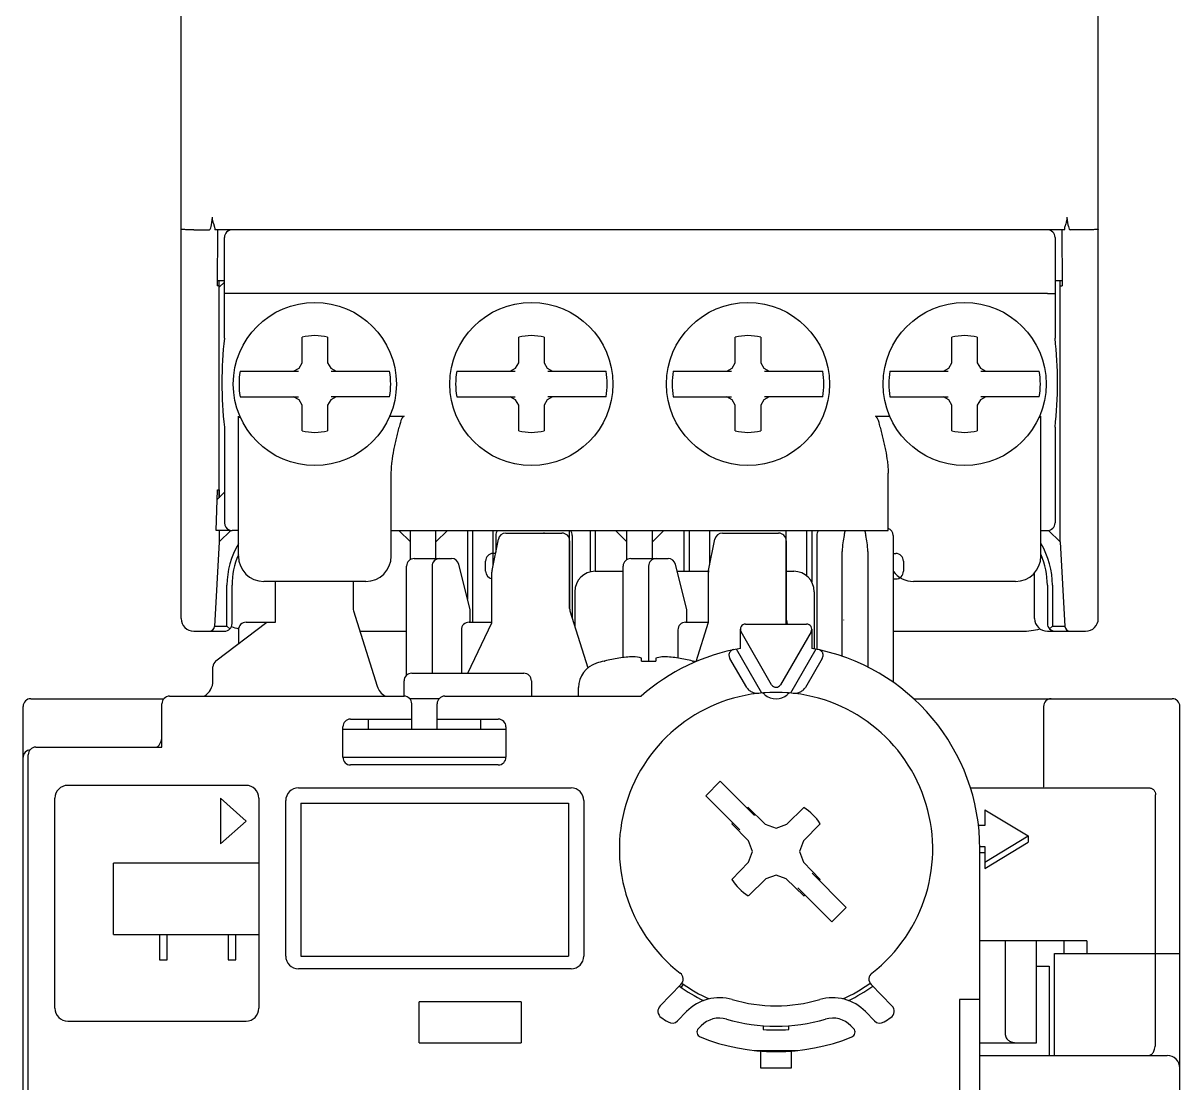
# Model space of a CAD drawing. Header units: millimetres. Extents: x 0 to 19090, y 0 to 12100.
# Drawn here: x 17000.49 to 17045.89, y 10443.65 to 10485.24 of the extents above; entities that cross this region are included whole.
import ezdxf

# ---------------------------------------------------------------- set-up
doc = ezdxf.new("R2010")
doc.units = ezdxf.units.MM
doc.header["$MEASUREMENT"] = 0

msp = doc.modelspace()

# ---------------------------------------------------------------- linework, layer by layer
at = {"color": 7, "linetype": 'Continuous'}
for p, q in [((17006.692, 10461.875), (17006.692, 10527.875)), ((17042.692, 10461.875), (17042.692, 10523.772)), ((17007.192, 10477.125), (17007.803, 10477.125)), ((17041.364, 10477.125), (17008.021, 10477.125)), ((17008.12, 10477.125), (17008.109, 10474.925)), ((17041.264, 10477.125), (17041.275, 10474.925)), ((17042.192, 10477.125), (17041.581, 10477.125)), ((17008.392, 10472.875), (17008.392, 10476.825)), ((17040.992, 10476.825), (17040.992, 10472.875)), ((17008.192, 10474.925), (17008.109, 10474.925)), ((17008.392, 10475.125), (17008.11, 10475.125)), ((17008.192, 10466.625), (17008.192, 10475.125)), ((17008.392, 10475.075), (17008.192, 10474.875)), ((17041.274, 10475.125), (17040.992, 10475.125)), ((17041.192, 10464.875), (17041.192, 10475.125)), ((17041.192, 10474.925), (17041.275, 10474.925)), ((17040.692, 10474.625), (17008.692, 10474.625)), ((17011.442, 10471.908), (17011.442, 10472.908)), ((17012.442, 10472.908), (17012.442, 10471.908)), ((17019.942, 10471.908), (17019.942, 10472.908)), ((17020.942, 10472.908), (17020.942, 10471.908)), ((17028.442, 10471.908), (17028.442, 10472.908)), ((17029.442, 10472.908), (17029.442, 10471.908)), ((17036.942, 10471.908), (17036.942, 10472.908)), ((17037.942, 10472.908), (17037.942, 10471.908)), ((17009.009, 10471.575), (17011.299, 10471.575)), ((17011.109, 10471.575), (17011.32, 10471.697)), ((17011.32, 10471.697), (17011.442, 10471.908)), ((17012.442, 10471.908), (17012.564, 10471.697)), ((17012.564, 10471.697), (17012.775, 10471.575)), ((17012.586, 10471.575), (17014.876, 10471.575)), ((17017.509, 10471.575), (17019.799, 10471.575)), ((17019.609, 10471.575), (17019.82, 10471.697)), ((17019.82, 10471.697), (17019.942, 10471.908)), ((17020.942, 10471.908), (17021.064, 10471.697)), ((17021.064, 10471.697), (17021.275, 10471.575)), ((17021.086, 10471.575), (17023.376, 10471.575)), ((17026.009, 10471.575), (17028.299, 10471.575)), ((17028.109, 10471.575), (17028.32, 10471.697)), ((17028.32, 10471.697), (17028.442, 10471.908)), ((17029.442, 10471.908), (17029.564, 10471.697)), ((17029.564, 10471.697), (17029.775, 10471.575)), ((17029.586, 10471.575), (17031.876, 10471.575)), ((17034.509, 10471.575), (17036.799, 10471.575)), ((17036.609, 10471.575), (17036.82, 10471.697)), ((17036.82, 10471.697), (17036.942, 10471.908)), ((17037.942, 10471.908), (17038.064, 10471.697)), ((17038.064, 10471.697), (17038.275, 10471.575)), ((17038.086, 10471.575), (17040.376, 10471.575)), ((17009.009, 10470.575), (17011.299, 10470.575)), ((17011.32, 10470.453), (17011.109, 10470.575)), ((17011.442, 10470.242), (17011.32, 10470.453)), ((17011.442, 10469.242), (17011.442, 10470.242)), ((17012.564, 10470.453), (17012.442, 10470.242)), ((17012.442, 10470.242), (17012.442, 10469.242)), ((17012.775, 10470.575), (17012.564, 10470.453)), ((17014.876, 10470.575), (17012.586, 10470.575)), ((17017.509, 10470.575), (17019.799, 10470.575)), ((17019.82, 10470.453), (17019.609, 10470.575)), ((17019.942, 10470.242), (17019.82, 10470.453)), ((17019.942, 10469.242), (17019.942, 10470.242)), ((17021.064, 10470.453), (17020.942, 10470.242)), ((17020.942, 10470.242), (17020.942, 10469.242)), ((17021.275, 10470.575), (17021.064, 10470.453)), ((17023.376, 10470.575), (17021.086, 10470.575)), ((17026.009, 10470.575), (17028.299, 10470.575)), ((17028.32, 10470.453), (17028.109, 10470.575)), ((17028.442, 10470.242), (17028.32, 10470.453)), ((17028.442, 10469.242), (17028.442, 10470.242)), ((17029.564, 10470.453), (17029.442, 10470.242)), ((17029.442, 10470.242), (17029.442, 10469.242)), ((17029.775, 10470.575), (17029.564, 10470.453)), ((17031.876, 10470.575), (17029.586, 10470.575)), ((17034.509, 10470.575), (17036.799, 10470.575)), ((17036.82, 10470.453), (17036.609, 10470.575)), ((17036.942, 10470.242), (17036.82, 10470.453)), ((17036.942, 10469.242), (17036.942, 10470.242)), ((17038.064, 10470.453), (17037.942, 10470.242)), ((17037.942, 10470.242), (17037.942, 10469.242)), ((17038.275, 10470.575), (17038.064, 10470.453)), ((17040.376, 10470.575), (17038.086, 10470.575)), ((17008.942, 10464.325), (17008.942, 10469.808)), ((17009.026, 10469.758), (17008.942, 10469.758)), ((17014.859, 10469.808), (17015.442, 10469.808)), ((17033.942, 10469.808), (17034.526, 10469.808)), ((17040.442, 10469.758), (17040.359, 10469.758)), ((17040.442, 10464.325), (17040.442, 10469.808)), ((17008.392, 10469.375), (17008.392, 10465.625)), ((17040.992, 10469.375), (17040.992, 10465.625)), ((17014.942, 10464.325), (17014.942, 10467.571)), ((17034.442, 10465.325), (17034.442, 10467.571)), ((17008.063, 10465.325), (17008.12, 10466.925)), ((17008.392, 10466.825), (17008.107, 10466.539)), ((17008.12, 10466.925), (17008.192, 10466.925)), ((17008.192, 10466.925), (17008.18, 10466.613)), ((17008.58, 10465.325), (17008.063, 10465.325)), ((17008.192, 10465.325), (17008.192, 10464.875)), ((17008.192, 10464.875), (17008.642, 10465.325)), ((17008.942, 10465.325), (17008.692, 10465.325)), ((17014.942, 10465.325), (17034.442, 10465.325)), ((17015.242, 10465.325), (17015.692, 10464.875)), ((17015.692, 10464.185), (17015.692, 10465.325)), ((17016.692, 10464.225), (17016.692, 10465.325)), ((17016.692, 10464.875), (17017.142, 10465.325)), ((17017.942, 10462.625), (17017.942, 10465.325)), ((17018.142, 10461.725), (17018.142, 10465.325)), ((17018.942, 10463.975), (17018.942, 10465.325)), ((17019.438, 10465.225), (17021.642, 10465.225)), ((17021.942, 10462.265), (17021.942, 10465.325)), ((17022.742, 10465.325), (17022.742, 10463.7)), ((17022.942, 10465.325), (17022.942, 10463.725)), ((17023.742, 10465.325), (17024.192, 10464.875)), ((17024.192, 10464.185), (17024.192, 10465.325)), ((17025.192, 10464.225), (17025.192, 10465.325)), ((17025.192, 10464.875), (17025.642, 10465.325)), ((17026.442, 10463.725), (17026.442, 10465.325)), ((17026.642, 10463.725), (17026.642, 10465.325)), ((17027.442, 10463.975), (17027.442, 10465.325)), ((17027.938, 10465.225), (17030.142, 10465.225)), ((17030.442, 10461.653), (17030.442, 10465.325)), ((17031.242, 10465.325), (17031.242, 10463.549)), ((17031.442, 10465.325), (17031.442, 10463.312)), ((17040.442, 10465.325), (17040.692, 10465.325)), ((17040.738, 10465.329), (17041.192, 10464.875)), ((17008.192, 10464.875), (17008.003, 10461.564)), ((17018.898, 10463.754), (17019.144, 10464.984)), ((17019.042, 10465.125), (17019.042, 10464.475)), ((17021.942, 10464.925), (17021.942, 10462.265)), ((17022.042, 10465.125), (17022.042, 10461.901)), ((17027.398, 10463.754), (17027.644, 10464.984)), ((17030.442, 10464.925), (17030.442, 10461.867)), ((17031.642, 10465.125), (17031.642, 10460.663)), ((17034.642, 10465.125), (17034.642, 10459.364)), ((17041.192, 10464.875), (17041.382, 10461.564)), ((17019.032, 10464.425), (17018.942, 10464.425)), ((17032.642, 10460.386), (17032.642, 10464.505)), ((17033.642, 10464.505), (17033.642, 10459.964)), ((17034.642, 10464.425), (17034.742, 10464.425)), ((17015.542, 10459.648), (17015.542, 10463.925)), ((17015.842, 10464.225), (17017.308, 10464.225)), ((17016.542, 10463.925), (17016.542, 10459.725)), ((17018.042, 10462.225), (17017.599, 10463.998)), ((17018.642, 10463.725), (17018.642, 10464.125)), ((17024.042, 10460.343), (17024.042, 10463.925)), ((17024.342, 10464.225), (17025.808, 10464.225)), ((17025.042, 10463.925), (17025.042, 10460.203)), ((17026.542, 10462.225), (17026.099, 10463.998)), ((17035.042, 10464.125), (17035.042, 10463.725)), ((17018.892, 10461.701), (17018.892, 10463.695)), ((17022.942, 10463.725), (17024.042, 10463.725)), ((17026.167, 10463.725), (17027.394, 10463.725)), ((17027.392, 10461.725), (17027.392, 10463.695)), ((17030.442, 10463.725), (17030.742, 10463.725)), ((17034.642, 10463.425), (17034.742, 10463.425)), ((17040.192, 10461.875), (17040.192, 10463.667)), ((17008.492, 10461.575), (17008.492, 10463.175)), ((17008.692, 10461.675), (17008.692, 10463.175)), ((17013.942, 10463.325), (17009.942, 10463.325)), ((17010.392, 10461.725), (17010.392, 10463.325)), ((17013.442, 10463.325), (17013.442, 10462.265)), ((17022.142, 10462.925), (17022.142, 10461.584)), ((17031.542, 10462.925), (17031.542, 10460.683)), ((17039.442, 10463.325), (17035.442, 10463.325)), ((17040.692, 10463.175), (17040.692, 10461.675)), ((17040.892, 10463.175), (17040.892, 10461.575)), ((17013.456, 10462.175), (17014.388, 10459.215)), ((17018.042, 10461.725), (17018.042, 10462.225)), ((17021.956, 10462.175), (17022.661, 10459.937)), ((17026.542, 10461.725), (17026.542, 10462.225)), ((17008.004, 10461.575), (17008.492, 10461.575)), ((17008.061, 10460.212), (17010.052, 10461.725)), ((17008.492, 10461.575), (17008.604, 10461.463)), ((17009.242, 10461.725), (17010.392, 10461.725)), ((17017.952, 10459.725), (17018.892, 10461.701)), ((17017.992, 10461.725), (17018.892, 10461.725)), ((17026.492, 10461.725), (17027.392, 10461.725)), ((17026.906, 10460.179), (17027.392, 10461.725)), ((17028.842, 10461.653), (17031.242, 10461.653)), ((17030.451, 10461.794), (17030.486, 10461.653)), ((17040.892, 10461.575), (17040.78, 10461.463)), ((17040.892, 10461.575), (17041.381, 10461.575)), ((17007.192, 10461.375), (17008.392, 10461.375)), ((17008.942, 10461.425), (17008.942, 10460.882)), ((17013.708, 10461.375), (17015.542, 10461.375)), ((17017.692, 10461.425), (17017.692, 10459.725)), ((17026.192, 10461.425), (17026.192, 10460.324)), ((17028.642, 10460.701), (17028.642, 10461.453)), ((17028.642, 10461.375), (17028.658, 10461.375)), ((17029.869, 10459.275), (17028.669, 10461.353)), ((17031.416, 10461.353), (17030.216, 10459.275)), ((17031.426, 10461.375), (17031.442, 10461.375)), ((17031.442, 10461.453), (17031.442, 10460.701)), ((17034.642, 10461.375), (17039.692, 10461.375)), ((17040.692, 10461.375), (17042.192, 10461.375)), ((17029.48, 10458.949), (17028.485, 10460.672)), ((17031.599, 10460.672), (17030.605, 10458.949)), ((17023.292, 10460.203), (17023.315, 10460.203)), ((17024.762, 10460.203), (17024.762, 10460.321)), ((17024.762, 10460.203), (17025.322, 10460.203)), ((17025.322, 10460.321), (17025.322, 10460.203)), ((17026.77, 10460.203), (17026.792, 10460.203)), ((17028.89, 10459.171), (17028.233, 10460.309)), ((17031.852, 10460.309), (17031.195, 10459.171)), ((17007.942, 10459.425), (17007.942, 10459.973)), ((17015.742, 10459.725), (17020.142, 10459.725)), ((17015.442, 10458.825), (17015.442, 10459.425)), ((17020.442, 10459.425), (17020.442, 10458.825)), ((17006.242, 10458.825), (17015.442, 10458.825)), ((17017.042, 10458.825), (17024.751, 10458.825)), ((17022.292, 10458.825), (17022.292, 10459.164)), ((17029.599, 10458.884), (17029.516, 10458.951)), ((17030.569, 10458.951), (17030.486, 10458.884)), ((17000.492, 10421.525), (17000.492, 10458.425)), ((17000.792, 10458.725), (17006.02, 10458.725)), ((17005.942, 10456.825), (17005.942, 10458.525)), ((17016.819, 10458.725), (17015.665, 10458.725)), ((17015.742, 10457.522), (17015.742, 10458.525)), ((17016.742, 10457.522), (17016.742, 10458.525)), ((17035.438, 10458.725), (17045.592, 10458.725)), ((17040.542, 10458.425), (17040.542, 10455.301)), ((17045.892, 10435.163), (17045.892, 10458.425)), ((17013.342, 10457.925), (17015.742, 10457.925)), ((17014.042, 10457.522), (17014.042, 10457.925)), ((17016.742, 10457.925), (17019.142, 10457.925)), ((17018.442, 10457.925), (17018.442, 10457.522)), ((17013.042, 10456.425), (17013.042, 10457.625)), ((17019.442, 10457.522), (17013.042, 10457.522)), ((17019.442, 10457.625), (17019.442, 10456.425)), ((17000.992, 10456.825), (17005.942, 10456.825)), ((17000.692, 10433.625), (17000.692, 10456.525)), ((17013.042, 10456.425), (17019.442, 10456.425)), ((17019.142, 10456.125), (17013.342, 10456.125)), ((17009.242, 10455.325), (17002.242, 10455.325)), ((17011.297, 10455.225), (17021.997, 10455.225)), ((17027.85, 10455.483), (17027.285, 10454.917)), ((17029.192, 10454.141), (17027.85, 10455.483)), ((17037.67, 10455.225), (17044.686, 10455.225)), ((17001.742, 10446.575), (17001.742, 10454.825)), ((17008.242, 10454.825), (17008.242, 10453.025)), ((17009.242, 10453.925), (17008.242, 10454.825)), ((17009.742, 10454.825), (17009.742, 10446.575)), ((17010.797, 10448.625), (17010.797, 10454.725)), ((17022.497, 10454.725), (17022.497, 10448.625)), ((17027.285, 10454.917), (17028.627, 10453.575)), ((17044.936, 10445.225), (17044.936, 10454.955)), ((17011.392, 10454.625), (17011.392, 10448.625)), ((17011.392, 10454.625), (17021.892, 10454.625)), ((17021.892, 10454.625), (17021.892, 10448.625)), ((17028.948, 10454.458), (17029.622, 10453.804)), ((17030.462, 10453.804), (17031.137, 10454.458)), ((17038.242, 10454.369), (17038.242, 10453.752)), ((17038.242, 10454.369), (17039.942, 10453.34)), ((17008.242, 10453.025), (17009.242, 10453.925)), ((17028.963, 10453.145), (17028.309, 10453.819)), ((17029.622, 10453.804), (17030.042, 10453.65)), ((17030.042, 10453.65), (17030.462, 10453.804)), ((17031.776, 10453.819), (17031.122, 10453.145)), ((17038.242, 10453.752), (17037.984, 10453.752)), ((17029.117, 10452.725), (17028.963, 10453.145)), ((17031.122, 10453.145), (17030.968, 10452.725)), ((17038.039, 10452.928), (17038.242, 10452.928)), ((17038.242, 10452.311), (17039.942, 10453.34)), ((17038.242, 10452.068), (17039.942, 10453.097)), ((17038.242, 10452.928), (17038.242, 10452.068)), ((17039.942, 10453.34), (17039.942, 10453.097)), ((17028.963, 10452.305), (17029.117, 10452.725)), ((17030.968, 10452.725), (17031.122, 10452.305)), ((17038.042, 10442.925), (17038.042, 10452.825)), ((17038.042, 10452.686), (17038.242, 10452.686)), ((17004.042, 10449.475), (17004.042, 10452.275)), ((17009.742, 10452.275), (17004.042, 10452.275)), ((17028.309, 10451.631), (17028.963, 10452.305)), ((17031.122, 10452.305), (17031.776, 10451.631)), ((17029.642, 10451.653), (17028.956, 10450.987)), ((17030.042, 10451.799), (17029.642, 10451.653)), ((17030.442, 10451.653), (17030.042, 10451.799)), ((17031.129, 10450.987), (17030.442, 10451.653)), ((17032.8, 10450.533), (17031.458, 10451.875)), ((17030.892, 10451.309), (17032.234, 10449.967)), ((17032.8, 10450.533), (17032.234, 10449.967)), ((17004.042, 10449.475), (17009.742, 10449.475)), ((17005.842, 10449.475), (17005.842, 10448.475)), ((17006.142, 10448.475), (17006.142, 10449.475)), ((17008.542, 10449.475), (17008.542, 10448.475)), ((17008.842, 10448.475), (17008.842, 10449.475)), ((17042.238, 10449.225), (17038.042, 10449.225)), ((17039.049, 10445.525), (17039.049, 10449.225)), ((17040.265, 10445.225), (17040.265, 10449.225)), ((17041.34, 10449.225), (17041.34, 10448.725)), ((17042.238, 10449.225), (17042.238, 10448.725)), ((17005.842, 10448.475), (17006.142, 10448.475)), ((17008.542, 10448.475), (17008.842, 10448.475)), ((17011.392, 10448.625), (17021.892, 10448.625)), ((17040.978, 10444.725), (17040.978, 10448.725)), ((17040.978, 10448.725), (17045.892, 10448.725)), ((17021.997, 10448.125), (17011.297, 10448.125)), ((17040.265, 10448.225), (17040.762, 10448.225)), ((17040.762, 10448.225), (17040.762, 10444.725)), ((17026.312, 10447.513), (17025.492, 10446.671)), ((17026.403, 10447.527), (17026.314, 10447.4)), ((17034.593, 10446.671), (17033.773, 10447.513)), ((17016.042, 10445.225), (17016.042, 10446.825)), ((17020.042, 10446.825), (17016.042, 10446.825)), ((17020.042, 10446.825), (17020.042, 10445.225)), ((17037.242, 10446.925), (17037.242, 10442.925)), ((17038.042, 10446.925), (17037.242, 10446.925)), ((17026.178, 10446.085), (17026.53, 10446.447)), ((17033.554, 10446.447), (17033.907, 10446.085)), ((17002.242, 10446.075), (17009.242, 10446.075)), ((17027.104, 10445.889), (17026.996, 10445.779)), ((17029.542, 10445.893), (17029.542, 10445.743)), ((17030.542, 10445.743), (17030.542, 10445.893)), ((17033.089, 10445.779), (17032.981, 10445.889)), ((17016.042, 10445.225), (17020.042, 10445.225)), ((17038.042, 10445.225), (17040.265, 10445.225)), ((17029.186, 10444.925), (17030.898, 10444.925)), ((17029.442, 10444.225), (17029.442, 10444.898)), ((17030.642, 10444.898), (17030.642, 10444.225)), ((17038.042, 10444.725), (17045.392, 10444.725)), ((17030.642, 10444.225), (17029.442, 10444.225))]:
    msp.add_line(p, q, dxfattribs=at)
for centre in [(17011.942, 10471.075), (17020.442, 10471.075), (17028.942, 10471.075), (17037.442, 10471.075)]:
    msp.add_circle(centre, 3.2, dxfattribs=at)
for centre, radius, start, end in [((17008.692, 10476.825), 0.3, 90, 180), ((17040.692, 10476.825), 0.3, 0, 90), ((17023.655, 10471.125), 15.363, 173.459, 186.5415), ((17011.942, 10471.075), 1.9, 74.7425, 105.2575), ((17020.442, 10471.075), 1.9, 74.7425, 105.2575), ((17028.942, 10471.075), 1.9, 74.7425, 105.2575), ((17037.442, 10471.075), 1.9, 74.7425, 105.2575), ((17025.73, 10471.125), 15.363, 353.4585, 6.541), ((17011.942, 10471.075), 2.976, 170.3274, 189.6726), ((17011.942, 10471.075), 2.976, 350.3274, 9.6726), ((17020.442, 10471.075), 2.976, 170.3274, 189.6726), ((17020.442, 10471.075), 2.976, 350.3274, 9.6726), ((17028.942, 10471.075), 2.976, 170.3274, 189.6726), ((17028.942, 10471.075), 2.976, 350.3274, 9.6726), ((17037.442, 10471.075), 2.976, 170.3274, 189.6726), ((17037.442, 10471.075), 2.976, 350.3274, 9.6726), ((17011.942, 10471.075), 1.9, 254.7425, 285.2575), ((17020.442, 10471.075), 1.9, 254.7425, 285.2575), ((17028.942, 10471.075), 1.9, 254.7425, 285.2575), ((17037.442, 10471.075), 1.9, 254.7425, 285.2575), ((17008.692, 10465.625), 0.3, 180, 247.9684), ((17040.692, 10465.625), 0.3, 270, 0), ((17008.684, 10465.605), 0.278, 247.9186, 271.6394), ((17019.342, 10465.125), 0.3, 138.1897, 180), ((17019.438, 10464.925), 0.3, 90, 168.6901), ((17020.403, 10465.144), 0.549, 8.5182, 10.4088), ((17021.642, 10464.925), 0.3, 0, 90), ((17021.742, 10465.125), 0.3, 0, 41.8103), ((17027.938, 10464.925), 0.3, 90, 168.6901), ((17030.142, 10464.925), 0.3, 0, 90), ((17031.942, 10465.125), 0.3, 138.1897, 180), ((17034.342, 10465.125), 0.3, 0, 70.5288), ((17011.692, 10463.175), 3.2, 149.3085, 180), ((17037.692, 10463.175), 3.2, 0, 30.6915), ((17011.692, 10463.175), 3, 156.5346, 180), ((17009.942, 10464.325), 1, 180, 270), ((17013.942, 10464.325), 1, 270, 0), ((17018.942, 10464.125), 0.3, 90, 180), ((17034.742, 10464.125), 0.3, 0, 90), ((17039.442, 10464.325), 1, 270, 0), ((17037.692, 10463.175), 3, 0, 23.4654), ((17015.842, 10463.925), 0.3, 90, 180), ((17016.842, 10463.925), 0.3, 90, 180), ((17017.308, 10463.925), 0.3, 14.0362, 90), ((17024.342, 10463.925), 0.3, 90, 180), ((17025.342, 10463.925), 0.3, 90, 180), ((17025.808, 10463.925), 0.3, 14.0362, 90), ((17018.942, 10463.725), 0.3, 180, 260.3917), ((17019.192, 10463.695), 0.3, 168.6901, 180), ((17022.942, 10462.925), 0.8, 90, 180), ((17027.692, 10463.695), 0.3, 168.6901, 180), ((17030.742, 10462.925), 0.8, 0, 90), ((17035.442, 10464.325), 1, 216.8699, 270), ((17034.742, 10463.725), 0.3, 270, 0), ((17013.742, 10462.265), 0.3, 180, 197.4748), ((17022.242, 10462.265), 0.3, 180, 197.4748), ((17007.192, 10461.875), 0.5, 180, 270), ((17007.803, 10461.575), 0.2, 270, 356.7295), ((17008.392, 10461.675), 0.3, 270, 0), ((17009.692, 10464.375), 3, 250.0221, 255.5877), ((17009.242, 10461.425), 0.3, 90, 180), ((17017.992, 10461.425), 0.3, 90, 180), ((17026.492, 10461.425), 0.3, 90, 180), ((17028.842, 10461.453), 0.2, 90, 210), ((17030.742, 10461.867), 0.3, 180, 194.0363), ((17031.242, 10461.453), 0.2, 330, 90), ((17032.883, 10461.815), 0.19, 179.9727, 181.0432), ((17040.692, 10461.875), 0.5, 180, 270), ((17040.992, 10461.675), 0.3, 180, 270), ((17041.581, 10461.575), 0.2, 183.2705, 270), ((17042.192, 10461.875), 0.5, 270, 0), ((17039.692, 10464.375), 3, 270, 283.8373), ((17030.042, 10452.825), 8, 100.0787, 131.4096), ((17030.042, 10452.825), 8, 0, 79.9213), ((17008.242, 10459.973), 0.3, 127.2348, 180), ((17025.042, 10453.425), 7, 104.4775, 106.9578), ((17025.042, 10453.425), 6.994, 99.6084, 104.2987), ((17024.63, 10455.149), 5.227, 92.1087, 98.304), ((17024.321, 10458.577), 1.799, 75.7888, 86.2741), ((17025.454, 10455.142), 5.234, 81.6998, 87.8875), ((17025.042, 10453.425), 6.994, 75.7013, 80.3916), ((17025.042, 10453.425), 7, 74.6476, 75.5225), ((17015.742, 10459.425), 0.3, 90, 180), ((17020.142, 10459.425), 0.3, 0, 90), ((17023.292, 10459.164), 1, 106.9578, 180), ((17007.242, 10459.425), 0.7, 300.8299, 0), ((17030.042, 10459.375), 0.2, 210, 330), ((17006.242, 10458.525), 0.3, 90, 180), ((17015.056, 10459.425), 0.7, 197.4748, 239.136), ((17015.442, 10458.525), 0.3, 0, 90), ((17017.042, 10458.525), 0.3, 90, 180), ((17030.042, 10452.825), 6.15, 307.7132, 232.2868), ((17030.042, 10459.425), 0.7, 230.6646, 309.3354), ((17000.792, 10458.425), 0.3, 90, 180), ((17040.842, 10458.425), 0.3, 90, 180), ((17045.592, 10458.425), 0.3, 0, 90), ((17013.342, 10457.625), 0.3, 90, 180), ((17019.142, 10457.625), 0.3, 0, 90), ((17005.442, 10457.225), 0.5, 306.808, 0), ((17000.792, 10456.425), 0.3, 94.5911, 180), ((17000.992, 10456.525), 0.3, 90, 180), ((17013.342, 10456.425), 0.3, 180, 270), ((17019.142, 10456.425), 0.3, 270, 0), ((17002.242, 10454.825), 0.5, 90, 180), ((17009.242, 10454.825), 0.5, 0, 90), ((17011.297, 10454.725), 0.5, 90, 180), ((17021.997, 10454.725), 0.5, 0, 90), ((17030.042, 10452.725), 2.05, 122.2602, 123.7482), ((17030.042, 10452.725), 2.05, 32.2602, 57.7398), ((17030.042, 10452.725), 2.05, 146.2518, 147.7398), ((17030.042, 10452.725), 2.05, 212.2602, 237.9895), ((17030.042, 10452.725), 2.05, 326.2518, 327.7398), ((17030.042, 10452.725), 2.05, 302.0105, 303.7482), ((17011.297, 10448.625), 0.5, 180, 270), ((17021.997, 10448.625), 0.5, 270, 0), ((17026.097, 10447.722), 0.3, 315.7744, 52.2868), ((17033.988, 10447.722), 0.3, 127.7132, 224.2256), ((17030.042, 10452.725), 6.35, 234.4243, 245.58), ((17030.042, 10452.725), 6.35, 294.42, 305.5757), ((17030.042, 10452.725), 6.5, 234.2838, 244.0889), ((17030.042, 10452.725), 6.5, 295.9105, 305.7163), ((17002.242, 10446.575), 0.5, 180, 270), ((17009.242, 10446.575), 0.5, 270, 0), ((17025.707, 10446.462), 0.3, 135.7744, 235.7325), ((17027.82, 10445.192), 1.8, 73.7683, 135.7744), ((17030.042, 10452.825), 6.15, 253.7683, 286.2317), ((17032.265, 10445.192), 1.8, 44.2256, 106.2317), ((17034.378, 10446.462), 0.3, 304.2675, 44.2256), ((17030.042, 10452.825), 8, 235.7325, 238.0075), ((17027.82, 10445.192), 1, 73.7683, 135.7744), ((17030.042, 10452.825), 6.95, 253.7683, 286.2317), ((17032.265, 10445.192), 1, 44.2256, 106.2317), ((17030.042, 10452.825), 8, 301.9925, 304.2675), ((17025.963, 10446.294), 0.3, 238.0075, 315.7744), ((17027.139, 10445.639), 0.2, 135.7744, 248.0006), ((17030.042, 10452.825), 7.1, 265.9617, 274.0383), ((17032.945, 10445.639), 0.2, 291.9994, 44.2256), ((17034.122, 10446.294), 0.3, 224.2256, 301.9925), ((17030.042, 10452.825), 7.95, 248.0006, 291.9994), ((17045.392, 10444.225), 0.5, 0, 90)]:
    msp.add_arc(centre, radius, start, end, dxfattribs=at)
for centre, major_axis, ratio, start_param, end_param in [((17007.803, 10479.42), (0, 2.295), 0.087156, -3.141593, -2.468842), ((17041.581, 10479.42), (0, -2.295), 0.087156, -0.672751, 0), ((17008.023, 10477.625), (0.002, 0.5), 0.056924, -3.838117, -3.141308), ((17041.361, 10477.625), (-0.002, 0.5), 0.056924, -3.141877, -2.445069), ((17015.442, 10464.071), (0, 5.737), 0.087156, 0, 0.386947), ((17033.942, 10464.071), (0, 5.737), 0.087156, -0.386947, 0), ((17008.58, 10467.325), (2.8, 0), 0.714286, -1.570796, -1.530594), ((17032.942, 10464.505), (0, 0.92), 0.325991, 0.831174, 1.570796), ((17033.342, 10464.505), (0, 0.92), 0.325991, -1.570796, -0.831174)]:
    msp.add_ellipse(centre, major_axis=major_axis, ratio=ratio, start_param=start_param, end_param=end_param, dxfattribs=at)
for points, knots in [([(17008.003, 10477.241), (17008.002, 10477.254), (17007.998, 10477.281), (17007.982, 10477.338), (17007.961, 10477.398), (17007.942, 10477.463), (17007.93, 10477.515), (17007.924, 10477.57), (17007.926, 10477.607), (17007.928, 10477.625)], [0, 0, 0, 0, 0.097243, 0.206197, 0.450835, 0.582757, 0.719152, 0.858725, 1, 1, 1, 1]), ([(17041.457, 10477.625), (17041.459, 10477.607), (17041.46, 10477.57), (17041.454, 10477.515), (17041.443, 10477.463), (17041.423, 10477.398), (17041.402, 10477.338), (17041.387, 10477.281), (17041.382, 10477.254), (17041.382, 10477.241)], [0, 0, 0, 0, 0.141275, 0.280848, 0.417243, 0.549165, 0.793803, 0.902757, 1, 1, 1, 1]), ([(17007.192, 10477.125), (17007.16, 10477.125), (17007.096, 10477.125), (17007.003, 10477.126), (17006.918, 10477.128), (17006.853, 10477.131), (17006.807, 10477.133), (17006.778, 10477.135), (17006.753, 10477.136), (17006.732, 10477.138), (17006.715, 10477.14), (17006.703, 10477.142), (17006.696, 10477.144), (17006.693, 10477.145), (17006.692, 10477.146), (17006.692, 10477.147)], [0, 0, 0, 0, 0.194465, 0.381445, 0.553767, 0.704827, 0.770543, 0.828861, 0.879231, 0.921183, 0.95434, 0.978434, 0.993376, 0.997553, 1, 1, 1, 1]), ([(17042.692, 10477.147), (17042.692, 10477.146), (17042.692, 10477.145), (17042.688, 10477.144), (17042.681, 10477.142), (17042.669, 10477.14), (17042.653, 10477.138), (17042.632, 10477.136), (17042.607, 10477.135), (17042.578, 10477.133), (17042.532, 10477.131), (17042.467, 10477.128), (17042.381, 10477.126), (17042.289, 10477.125), (17042.225, 10477.125), (17042.192, 10477.125)], [0, 0, 0, 0, 0.002447, 0.006624, 0.021566, 0.04566, 0.078817, 0.120769, 0.171139, 0.229457, 0.295173, 0.446233, 0.618555, 0.805535, 1, 1, 1, 1]), ([(17008.692, 10474.625), (17008.673, 10474.625), (17008.634, 10474.625), (17008.579, 10474.625), (17008.535, 10474.625), (17008.502, 10474.626), (17008.481, 10474.626), (17008.461, 10474.626), (17008.444, 10474.626), (17008.429, 10474.626), (17008.418, 10474.627), (17008.41, 10474.627), (17008.405, 10474.627), (17008.402, 10474.627), (17008.398, 10474.627), (17008.396, 10474.627), (17008.394, 10474.627), (17008.393, 10474.628), (17008.392, 10474.628), (17008.392, 10474.628)], [0, 0, 0, 0, 0.195342, 0.383101, 0.556044, 0.634844, 0.707507, 0.773336, 0.831705, 0.882061, 0.923926, 0.94155, 0.956909, 0.969969, 0.9807, 0.989079, 0.995084, 0.998713, 1, 1, 1, 1]), ([(17040.692, 10474.625), (17040.712, 10474.625), (17040.75, 10474.625), (17040.806, 10474.625), (17040.85, 10474.625), (17040.882, 10474.626), (17040.904, 10474.626), (17040.924, 10474.626), (17040.941, 10474.626), (17040.956, 10474.626), (17040.967, 10474.627), (17040.975, 10474.627), (17040.979, 10474.627), (17040.983, 10474.627), (17040.986, 10474.627), (17040.989, 10474.627), (17040.991, 10474.627), (17040.992, 10474.628), (17040.992, 10474.628), (17040.992, 10474.628)], [0, 0, 0, 0, 0.195342, 0.383101, 0.556044, 0.634844, 0.707507, 0.773336, 0.831705, 0.882061, 0.923926, 0.94155, 0.956909, 0.969969, 0.9807, 0.989079, 0.995084, 0.998713, 1, 1, 1, 1]), ([(17008.392, 10469.375), (17008.392, 10469.374), (17008.394, 10469.372), (17008.396, 10469.371), (17008.397, 10469.37)], [0, 0, 0, 0, 0.389095, 1, 1, 1, 1]), ([(17014.942, 10467.571), (17014.942, 10467.647), (17014.948, 10467.801), (17014.979, 10468.107), (17015.03, 10468.41), (17015.095, 10468.711), (17015.148, 10468.935), (17015.203, 10469.159), (17015.238, 10469.309), (17015.254, 10469.384)], [0, 0, 0, 0, 0.125006, 0.250017, 0.499988, 0.624993, 0.749992, 0.875, 1, 1, 1, 1]), ([(17034.131, 10469.384), (17034.147, 10469.309), (17034.182, 10469.159), (17034.237, 10468.935), (17034.29, 10468.711), (17034.354, 10468.41), (17034.406, 10468.107), (17034.436, 10467.801), (17034.442, 10467.647), (17034.442, 10467.571)], [0, 0, 0, 0, 0.125, 0.250008, 0.375007, 0.500012, 0.749983, 0.874994, 1, 1, 1, 1]), ([(17032.721, 10465.125), (17032.722, 10465.131), (17032.729, 10465.154), (17032.734, 10465.178), (17032.735, 10465.196)], [0, 0, 0, 0, 0.25225, 1, 1, 1, 1]), ([(17032.735, 10465.196), (17032.738, 10465.222), (17032.744, 10465.26), (17032.757, 10465.303), (17032.764, 10465.319), (17032.766, 10465.325)], [0, 0, 0, 0, 0.3003823, 0.4368546, 0.5067557, 0.5067557, 0.5067557, 0.5067557]), ([(17033.519, 10465.325), (17033.521, 10465.319), (17033.528, 10465.303), (17033.541, 10465.26), (17033.547, 10465.222), (17033.549, 10465.196)], [0.4932472, 0.4932472, 0.4932472, 0.4932472, 0.563145, 0.6996173, 1, 1, 1, 1]), ([(17033.549, 10465.196), (17033.55, 10465.19), (17033.553, 10465.166), (17033.559, 10465.142), (17033.564, 10465.125)], [0, 0, 0, 0, 0.246934, 1, 1, 1, 1]), ([(17028.382, 10460.651), (17028.35, 10460.644), (17028.303, 10460.626), (17028.251, 10460.585), (17028.22, 10460.544), (17028.199, 10460.493), (17028.192, 10460.434), (17028.203, 10460.37), (17028.221, 10460.329), (17028.233, 10460.309)], [0, 0, 0, 0, 0.220503, 0.331017, 0.44503, 0.566597, 0.699889, 0.845986, 1, 1, 1, 1]), ([(17031.852, 10460.309), (17031.863, 10460.329), (17031.882, 10460.37), (17031.893, 10460.434), (17031.886, 10460.493), (17031.865, 10460.544), (17031.833, 10460.585), (17031.782, 10460.626), (17031.735, 10460.644), (17031.703, 10460.651)], [0, 0, 0, 0, 0.154014, 0.300111, 0.433403, 0.55497, 0.668983, 0.779497, 1, 1, 1, 1]), ([(17025.647, 10460.372), (17025.62, 10460.371), (17025.511, 10460.361), (17025.402, 10460.341), (17025.322, 10460.321)], [0, 0, 0, 0, 0.248301, 1, 1, 1, 1]), ([(17028.89, 10459.171), (17028.916, 10459.126), (17028.987, 10459.05), (17029.114, 10458.976), (17029.243, 10458.938), (17029.33, 10458.934), (17029.371, 10458.938)], [0, 0, 0, 0, 0.281549, 0.5409, 0.779142, 1, 1, 1, 1]), ([(17030.714, 10458.938), (17030.755, 10458.934), (17030.842, 10458.938), (17030.971, 10458.976), (17031.098, 10459.05), (17031.169, 10459.126), (17031.195, 10459.171)], [0, 0, 0, 0, 0.220858, 0.4591, 0.718451, 1, 1, 1, 1]), ([(17040.542, 10455.301), (17040.542, 10455.294), (17040.543, 10455.281), (17040.546, 10455.267), (17040.548, 10455.262)], [0, 0, 0, 0, 0.536653, 1, 1, 1, 1]), ([(17044.686, 10455.225), (17044.703, 10455.225), (17044.737, 10455.222), (17044.787, 10455.207), (17044.833, 10455.182), (17044.871, 10455.147), (17044.901, 10455.104), (17044.929, 10455.041), (17044.936, 10454.989), (17044.936, 10454.955)], [0, 0, 0, 0, 0.125118, 0.250193, 0.375245, 0.5003, 0.625377, 0.750486, 1, 1, 1, 1]), ([(17039.049, 10445.525), (17039.049, 10445.511), (17039.051, 10445.484), (17039.066, 10445.434), (17039.099, 10445.379), (17039.15, 10445.327), (17039.208, 10445.288), (17039.269, 10445.259), (17039.352, 10445.233), (17039.417, 10445.225), (17039.46, 10445.225)], [0, 0, 0, 0, 0.07264, 0.144005, 0.280358, 0.409423, 0.533176, 0.653205, 0.770592, 1, 1, 1, 1]), ([(17044.669, 10444.725), (17044.686, 10444.725), (17044.722, 10444.731), (17044.772, 10444.758), (17044.818, 10444.802), (17044.858, 10444.862), (17044.891, 10444.937), (17044.917, 10445.025), (17044.932, 10445.122), (17044.936, 10445.19), (17044.936, 10445.225)], [0, 0, 0, 0, 0.083026, 0.171844, 0.272249, 0.388059, 0.520822, 0.669688, 0.831298, 1, 1, 1, 1])]:
    msp.add_open_spline(points, degree=3, knots=knots, dxfattribs=at)

doc.saveas('drawing.dxf')
